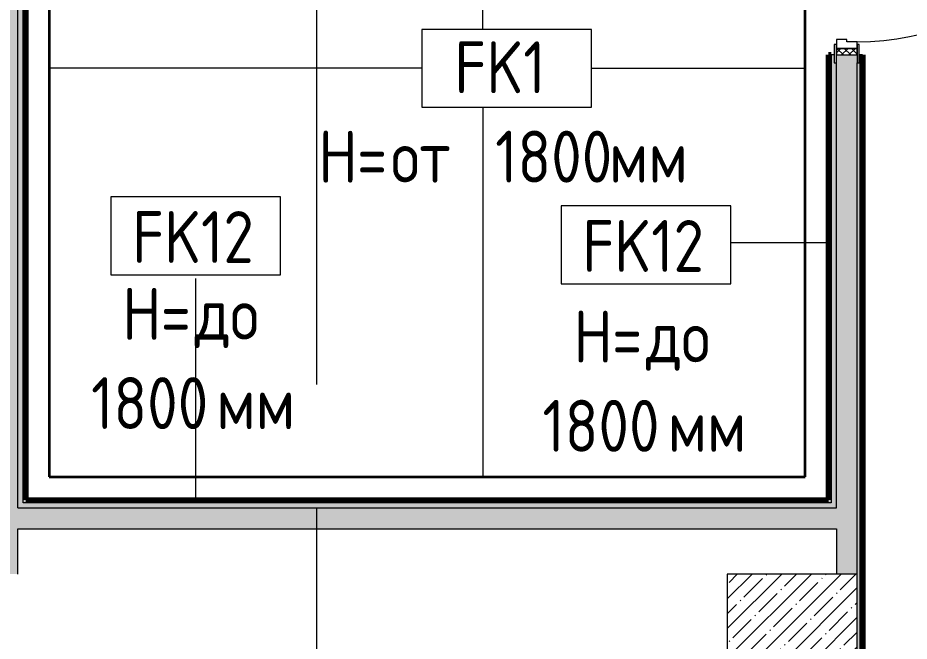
# Model space of a CAD drawing. Header units: millimetres. Extents: x 35157 to 232994, y -8553 to 29000.
# Drawn here: x 70810 to 74240, y 22942 to 25343 of the extents above; entities that cross this region are included whole.
import ezdxf

# ---------------------------------------------------------------- set-up
doc = ezdxf.new("R2010")
doc.units = ezdxf.units.MM
doc.linetypes.add('Осевая', pattern=[3175, 635, -476.25, 1587.5, -476.25])
for name, color, linetype, lineweight in [('A-DETL', 7, 'Continuous', 9), ('A-DETL-1', 7, 'Continuous', 35), ('A-DOOR', 7, 'Continuous', 9), ('A-DOOR-2', 7, 'Continuous', 13), ('A-DOOR-FRAM', 7, 'Continuous', 13), ('A-DOOR-FRAM-1', 7, 'Continuous', 9), ('A-WALL', 7, 'Continuous', 9), ('A-WALL-IDEN', 7, 'Continuous', 9), ('I-WALL', 7, 'Continuous', 9), ('S-COLS', 7, 'Continuous', 9), ('Оси', 7, 'Continuous', 9), ('Оси-2', 7, 'Осевая', 9)]:
    doc.layers.add(name, color=color, linetype=linetype, lineweight=lineweight)
for name, color, linetype, lineweight, true_color in [('G-ANNO-TEXT-1', 7, 'Continuous', 9, 0x3c3c3c), ('I-WALL-16', 7, 'Continuous', 70, 0x3f92ba), ('I-WALL-3', 7, 'Continuous', 9, 0x3f92ba), ('I-WALL-5', 7, 'Continuous', 9, 0xc0c0c0), ('I-WALL-9', 7, 'Continuous', 80, 0xff80c0)]:
    doc.layers.add(name, color=color, linetype=linetype, lineweight=lineweight, true_color=true_color)
doc.styles.add('GOST Common', font='GOST_Common.ttf', dxfattribs={"width": 0.9, "height": 200})
pattern_1 = [(135, (0, 0), (-75.43415, -75.43415), [106.68, -17.78, 3.556, -17.78]), (135, (0, 75.39), (-75.43415, -75.43415), []), (50, (0, 0), (127.52922, -11.15758), [13.335, -146.685]), (355, (0, 0), (-24.66966, 133.74002), [10.668, -117.348]), (100.451, (10.63, -0.93), (102.85973, 122.58178), [11.333, -124.663]), (46.184, (0, 35.56), (189.75516, -29.43036), [20.002, -220.027]), (96.636, (15.81, 33.1), (166.1822, 173.1996), [17, -186.995]), (351.184, (0, 35.56), (166.18393, 173.19757), [16.002, -176.022]), (21, (17.78, 26.67), (106.13027, -71.58603), [13.335, -146.685]), (326, (17.78, 26.67), (43.26188, 128.93175), [10.668, -117.348]), (71.451, (26.62, 20.7), (149.39198, 57.34505), [11.333, -124.663]), (37.5, (0, 0), (2.162228, 59.188357), [3.353, -112.573, 3.353, -115.773, -117.793]), (37.5, (0, 0), (2.162228, 59.188357), [-235.052, 3.353, -114.44]), (7.5, (0, 0), (46.773857, 70.12615), [3.353, -64.567, 3.353, -109.906, -44.894]), (7.5, (0, 0), (46.773857, 70.12615), [-181.178, 3.353, -41.542]), (327.5, (-39.65, 0), (94.91367, -4.010093), [3.353, -41.097, 3.353, -135.331, -184.023]), (327.5, (-39.65, 0), (94.91367, -4.010093), [-183.134, 3.353, -180.67]), (317.5, (-57.43, 0), (103.69057, 17.79882), [3.353, -54.432, 3.353, -88.748, -130.683]), (317.5, (-57.43, 0), (103.69057, 17.79882), [-149.885, 3.353, -127.33])]
pattern_2 = [(0, (0, 0), (121.92, 30.48), [10.058, -81.382, 10.058, -81.382, -487.68]), (0, (0, 0), (121.92, 30.48), [-182.88, 10.058, -172.822, 10.058, -81.382, -213.36]), (0, (0, 0), (121.92, 30.48), [-457.2, 10.058, -50.902, 10.058, -142.342]), (120, (45.72, 15.24), (-87.356454, 90.345817), [10.058, -81.382, 10.058, -81.382, -487.68]), (120, (45.72, 15.24), (-87.356454, 90.345817), [-182.88, 10.058, -172.822, 10.058, -81.382, -213.36]), (120, (45.72, 15.24), (-87.356454, 90.345817), [-457.2, 10.058, -50.902, 10.058, -142.342]), (240, (60.96, 76.2), (-34.563546, -120.825817), [10.058, -81.382, 10.058, -81.382, -487.68]), (240, (60.96, 76.2), (-34.563546, -120.825817), [-182.88, 10.058, -172.822, 10.058, -81.382, -213.36]), (240, (60.96, 76.2), (-34.563546, -120.825817), [-457.2, 10.058, -50.902, 10.058, -142.342])]

# ---------------------------------------------------------------- blocks, each defined once
blk = doc.blocks.new('BSC_Колонна _Прямоугольная - 500х500-V25-План отделки стен 2 этажа в осях 12-23')
at = {"layer": 'S-COLS'}
h = blk.add_hatch(dxfattribs=at)
h.set_pattern_fill('FP_35', color=256, style=0, pattern_type=2)
h.set_pattern_definition([(45, (-73790, -22950), (-57.02463, 57.02463), []), (45, (-73732.975, -22950), (-57.02463, 57.02463), [100.806, -20.161, 3.353, -16.808])])
h.paths.add_polyline_path([(-250, -250), (250, -250), (250, 250), (-250, 250)])
for p, q in [((250, 250), (-250, 250)), ((-250, 250), (-250, -250)), ((250, -250), (250, 250)), ((-250, -250), (250, -250))]:
    blk.add_line(p, q, dxfattribs=at)
blk = doc.blocks.new('110_Дверь_СКБ_1Ст_Внутренняя1 - Д-4 1100x2100h_су мгн-32391219-План отделки стен 2 этажа в осях 12-23')
at = {"layer": 'A-DOOR'}
h = blk.add_hatch(dxfattribs=at)
h.set_pattern_fill('FP_39', color=256, style=0, pattern_type=2)
h.set_pattern_definition([(135, (1751.41, 104.685), (-14.14214, -14.14214), []), (225, (1751.41, 104.685), (14.14214, -14.14214), [])])
h.paths.add_polyline_path([(562.5, 40), (537.5, 40), (537.5, -40), (562.5, -40)])
at = {"layer": 'A-DOOR-FRAM-1'}
h = blk.add_hatch(dxfattribs=at)
h.set_pattern_fill('FP_40', color=256, style=0, pattern_type=2)
h.set_pattern_definition([(45, (-371.384, 104.685), (-14.1421, 14.1421), []), (135, (-371.384, 104.685), (-14.1421, -14.1421), [])])
h.paths.add_polyline_path([(-512.5, 40), (-537.5, 40), (-537.5, -40), (-512.5, -40)])
at = {"layer": 'A-DOOR'}
blk.add_arc((-487.5, 40), 1000, 360, 90, dxfattribs=at)
at = {"layer": 'A-DOOR-2'}
for p, q in [((-487.5, 1040), (-487.5, 40)), ((-447.5, 1040), (-487.5, 1040)), ((-447.5, 40), (-447.5, 1040)), ((-487.5, 40), (-447.5, 40))]:
    blk.add_line(p, q, dxfattribs=at)
at = {"layer": 'A-DOOR-FRAM'}
for p, q in [((-497.5, 48), (-567.5, 48)), ((-567.5, 48), (-567.5, 40)), ((-567.5, 40), (-497.5, 40)), ((-512.5, 40), (-537.5, 40)), ((-537.5, 40), (-537.5, -40)), ((-487.5, 40), (-512.5, 40)), ((-512.5, 40), (-512.5, -40)), ((-512.5, -40), (-512.5, 40)), ((-497.5, 40), (-512.5, 40)), ((-512.5, 40), (-512.5, 39)), ((-512.5, 39), (-497.5, 39)), ((-497.5, 40), (-497.5, 48)), ((-497.5, 39), (-497.5, 40)), ((-487.5, 0), (-487.5, 40)), ((512.5, 40), (512.5, 0)), ((537.5, 40), (512.5, 40)), ((592.5, 48), (522.5, 48)), ((522.5, 48), (522.5, 40)), ((537.5, 40), (522.5, 40)), ((522.5, 40), (522.5, 39)), ((522.5, 40), (592.5, 40)), ((522.5, 39), (537.5, 39)), ((537.5, -40), (537.5, 40)), ((562.5, 40), (537.5, 40)), ((537.5, 40), (537.5, -40)), ((537.5, 39), (537.5, 40)), ((562.5, -40), (562.5, 40)), ((592.5, 40), (592.5, 48)), ((-477.5, 0), (-487.5, 0)), ((-477.5, -40), (-477.5, 0)), ((512.5, 0), (502.5, 0)), ((502.5, 0), (502.5, -40)), ((-497.5, -40), (-567.5, -40)), ((-567.5, -40), (-567.5, -48)), ((-567.5, -48), (-497.5, -48)), ((-537.5, -40), (-512.5, -40)), ((-497.5, -39), (-512.5, -39)), ((-512.5, -39), (-512.5, -40)), ((-512.5, -40), (-477.5, -40)), ((-512.5, -40), (-497.5, -40)), ((-497.5, -40), (-497.5, -39)), ((-497.5, -48), (-497.5, -40)), ((502.5, -40), (537.5, -40)), ((537.5, -39), (522.5, -39)), ((522.5, -39), (522.5, -40)), ((522.5, -40), (537.5, -40)), ((592.5, -40), (522.5, -40)), ((522.5, -40), (522.5, -48)), ((522.5, -48), (592.5, -48)), ((537.5, -40), (537.5, -39)), ((537.5, -40), (562.5, -40)), ((592.5, -48), (592.5, -40))]:
    blk.add_line(p, q, dxfattribs=at)
blk = doc.blocks.new('М_стена_0001 - Типоразмер_без рамки-25382661-План отделки стен 2 этажа в осях 12-23')
at = {"layer": 'A-WALL-IDEN'}
for p, q in [((3.258, 1.523), (-3.273, 1.523)), ((-3.273, 1.523), (-3.273, -1.477)), ((3.258, -1.477), (3.258, 1.523)), ((-3.273, -1.477), (3.258, -1.477))]:
    blk.add_line(p, q, dxfattribs=at)

msp = doc.modelspace()

# ---------------------------------------------------------------- hatches: boundary and pattern name
at = {"layer": 'I-WALL'}
h = msp.add_hatch(dxfattribs=at)
h.set_pattern_fill('FP_63', color=256, style=0, pattern_type=2)
h.set_pattern_definition(pattern_2)
h.paths.add_polyline_path([(70810, 23455), (70830, 23455), (70830, 26880), (70810, 26880), (70810, 23680.8)])
h = msp.add_hatch(dxfattribs=at)
h.set_pattern_fill('FP_63', color=256, style=0, pattern_type=2)
h.set_pattern_definition(pattern_2)
h.paths.add_polyline_path([(74060, 18800), (74060, 19540), (74048, 19540), (74048, 19510), (74040, 19510), (74040, 18800)])
h.paths.add_polyline_path([(74060, 20640), (74060, 25200), (74048, 25200), (74048, 25170), (74040, 25170), (74040, 20670), (74048, 20670), (74048, 20640)])
h.paths.add_polyline_path([(74060, 26300), (74060, 26880), (74040, 26880), (74040, 26330), (74048, 26330), (74048, 26300)])
h = msp.add_hatch(dxfattribs=at)
h.set_pattern_fill('FP_28', color=256, style=0, pattern_type=2)
h.set_pattern_definition(pattern_1)
h.paths.add_polyline_path([(70730, 21150), (70810, 21150), (70810, 22700), (70730, 22700), (70730, 21170)])
h.paths.add_polyline_path([(70810, 23200), (70810, 26617.5), (70730, 26617.5), (70730, 23200)])
h = msp.add_hatch(dxfattribs=at)
h.set_pattern_fill('FP_28', color=256, style=0, pattern_type=2)
h.set_pattern_definition(pattern_1)
h.paths.add_polyline_path([(73965, 19100), (74040, 19100), (74040, 19540), (73960, 19540), (73960, 19100)])
h.paths.add_polyline_path([(74040, 20640), (74040, 22700), (73960, 22700), (73960, 20640)])
h.paths.add_polyline_path([(74040, 23200), (74040, 25200), (73960, 25200), (73960, 23200), (73973.9, 23200)])
h.paths.add_polyline_path([(74040, 26300), (74040, 26587.5), (73960, 26587.5), (73960, 26300)])
h = msp.add_hatch(dxfattribs=at)
h.set_pattern_fill('FP_63', color=256, style=0, pattern_type=2)
h.set_pattern_definition(pattern_2)
h.paths.add_polyline_path([(73952, 23475), (73960, 23475), (73960, 25170), (73952, 25170), (73952, 25200), (73940, 25200), (73940, 23475)])
h.paths.add_polyline_path([(73952, 26300), (73952, 26330), (73960, 26330), (73960, 26580), (73940, 26580), (73940, 26300)])
h = msp.add_hatch(dxfattribs=at)
h.set_pattern_fill('FP_63', color=256, style=0, pattern_type=2)
h.set_pattern_definition(pattern_2)
h.paths.add_polyline_path([(73960, 23455), (73960, 23475), (70830, 23475), (70830, 23455), (71233.5, 23455)])
h = msp.add_hatch(dxfattribs=at)
h.set_pattern_fill('FP_28', color=256, style=0, pattern_type=2)
h.set_pattern_definition(pattern_1)
h.paths.add_polyline_path([(71233.5, 23375), (73960, 23375), (73960, 23455), (70810, 23455), (70810, 23375)])
at = {"layer": 'I-WALL-3'}
for points in [[(70841, 23475), (70841, 26869), (70830, 26869), (70830, 23475)], [(73940, 23475), (73940, 23486), (70841, 23486), (70841, 23475), (71233.5, 23475)]]:
    msp.add_hatch(color=256, dxfattribs=at).paths.add_polyline_path(points)
h = msp.add_hatch(color=256, dxfattribs=at)
h.paths.add_polyline_path([(73940, 23486), (73940, 25200), (73929, 25200), (73929, 23486)])
h.paths.add_polyline_path([(73940, 26300), (73940, 26569), (73929, 26569), (73929, 26300)])

# ---------------------------------------------------------------- linework, layer by layer
at = {"layer": 'A-DETL'}
for p, q in [((72600, 25298.4), (72600, 26780)), ((73017.6, 25298.4), (72364.5, 25298.4)), ((72364.5, 25298.4), (72364.5, 24998.4)), ((73017.6, 24998.4), (73017.6, 25298.4)), ((72364.5, 25148.4), (70930, 25148.4)), ((73017.6, 25148.4), (73840, 25148.4)), ((72364.5, 24998.4), (73017.6, 24998.4)), ((72600, 24998.4), (72600, 23575))]:
    msp.add_line(p, q, dxfattribs=at)
at = {"layer": 'A-DETL-1'}
for p, q in [((70930, 26780), (70930, 23575)), ((73840, 23575), (73840, 26480)), ((70930, 23575), (73840, 23575))]:
    msp.add_line(p, q, dxfattribs=at)
at = {"layer": 'A-WALL'}
for p, q in [((70810, 23455), (70810, 26617.5)), ((73960, 23455), (73960, 25170)), ((74040, 23200), (74040, 25170)), ((70810, 23455), (73960, 23455))]:
    msp.add_line(p, q, dxfattribs=at)
at = {"layer": 'A-WALL-IDEN'}
for p, q in [((73934.5, 24476.5), (73553.4, 24476.5)), ((71494.6, 23480.5), (71494.6, 24338.8))]:
    msp.add_line(p, q, dxfattribs=at)
at = {"layer": 'I-WALL-16'}
for p, q in [((70841, 26869), (70841, 23486)), ((73929, 23486), (73929, 25200)), ((73940, 25200), (73929, 25200)), ((70841, 23486), (73929, 23486))]:
    msp.add_line(p, q, dxfattribs=at)
at = {"layer": 'I-WALL-5'}
for p, q in [((70830, 23475), (70830, 26869)), ((73952, 25200), (73940, 25200)), ((73940, 25200), (73940, 23475)), ((74060, 25200), (74048, 25200)), ((73940, 23475), (70830, 23475)), ((70810, 23375), (73960, 23375)), ((70810, 23200), (70810, 23375)), ((73960, 23375), (73960, 23200))]:
    msp.add_line(p, q, dxfattribs=at)
at = {"layer": 'I-WALL-9'}
for p, q in [((74060, 25200), (74060, 20640)), ((74061, 25200), (74060, 25200)), ((74061, 20640), (74061, 25200))]:
    msp.add_line(p, q, dxfattribs=at)
at = {"layer": 'Оси'}
msp.add_line((71960, 24898.1), (71960, 27398.1), dxfattribs=at)
at = {"layer": 'Оси-2'}
msp.add_line((71960, 593.7), (71960, 24898.1), dxfattribs=at)

# ---------------------------------------------------------------- block references
at = {"layer": 'A-DOOR', "rotation": 269.9999999999999}
msp.add_blockref('110_Дверь_СКБ_1Ст_Внутренняя1 - Д-4 1100x2100h_су мгн-32391219-План отделки стен 2 этажа в осях 12-23', (74000, 25762.5), dxfattribs=at)
at = {"layer": 'A-WALL-IDEN', "xscale": 99.99999999999993, "yscale": 99.99999999999993, "zscale": 99.99999999999993}
for p in [(71495.3, 24500.4), (73227.7, 24466)]:
    msp.add_blockref('М_стена_0001 - Типоразмер_без рамки-25382661-План отделки стен 2 этажа в осях 12-23', p, dxfattribs=at)
at = {"layer": 'S-COLS'}
msp.add_blockref('BSC_Колонна _Прямоугольная - 500х500-V25-План отделки стен 2 этажа в осях 12-23', (73790, 22950), dxfattribs=at)

# ---------------------------------------------------------------- texts
at = {"layer": 'A-WALL-IDEN', "char_height": 200, "width": 606.076, "attachment_point": 1, "style": 'GOST Common'}
for insert in [(71249.9, 24598.4), (72982.2, 24564)]:
    msp.add_mtext('FK12', dxfattribs=dict(at, insert=insert))
at = {"layer": 'G-ANNO-TEXT-1', "char_height": 200, "attachment_point": 1, "style": 'GOST Common'}
for s, insert, width in [('FK1', (72489.9, 25252.2), 447.342), ('\\fGOST Common|b0|i0|c204|p34|;\\W.9;Н', (71966, 24908.2), 180.38), (' 1800', (72537.5, 24908.2), 663.797), ('от', (72245.8, 24908.2), 353.544), ('мм', (73085.2, 24908.2), 360.759), ('\\fGOST Common|b0|i0|c204|p34|;\\W.9;=', (72114.9, 24908.2), 158.734), ('\\fGOST Common|b0|i0|c204|p34|;\\W.9;Н', (71211.1, 24302.7), 180.38), ('\\fGOST Common|b0|i0|c204|p34|;\\W.9; ', (71752.8, 24302.7), 79.367), ('\\fGOST Common|b0|i0|c204|p34|;\\W.9;=', (71359.9, 24302.7), 158.734), ('до', (71490.9, 24302.7), 317.468), ('\\fGOST Common|b0|i0|c204|p34|;\\W.9;Н', (72947.6, 24215.2), 180.38), ('\\fGOST Common|b0|i0|c204|p34|;\\W.9; ', (73489.4, 24215.2), 79.367), ('до', (73227.4, 24215.2), 317.468), ('\\fGOST Common|b0|i0|c204|p34|;\\W.9;=', (73096.5, 24215.2), 158.734), ('1800', (71092, 23958.7), 584.43), ('мм', (71574.2, 23958.7), 360.759), ('1800', (72828.6, 23871.2), 584.43), ('мм', (73310.8, 23871.2), 360.759)]:
    msp.add_mtext(s, dxfattribs=dict(at, insert=insert, width=width))

doc.saveas('drawing.dxf')
